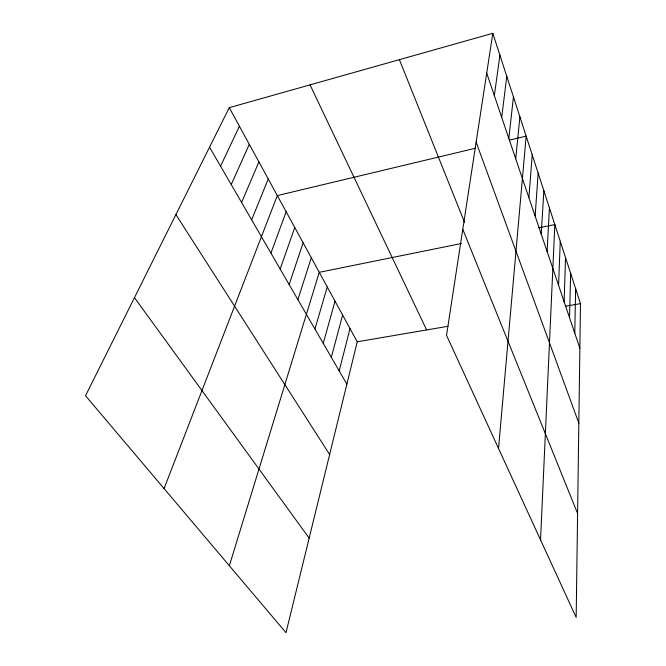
<?xml version="1.0" encoding="UTF-8"?>
<svg xmlns="http://www.w3.org/2000/svg" width="666" height="666" viewBox="0 0 666 666"><rect width="100%" height="100%" fill="white"/><g stroke="black" fill="none" stroke-linecap="round" stroke-linejoin="round"><path stroke-width="1" d="M492.815 33.3L580.477 303.654L576.165 617.424L446.528 335.298L492.815 33.3L229.262 107.659L85.523 395.729L285.997 632.7L357.242 341.8L229.262 107.659M574.775 333.191L575.632 288.703M569.53 317.715L570.645 273.335M564.135 301.773L565.526 257.542M558.574 285.356L560.256 241.3M540.542 539.91L554.836 224.584L538.702 227.855M547.127 251.54L549.425 207.9M541.225 234.116L543.864 190.726M535.148 216.15L538.136 173.06M528.879 197.636L532.234 154.87M498.526 448.459L526.157 136.13L509.523 140.101M515.725 158.799L519.896 116.816M508.832 138.428L513.444 96.911M501.706 117.383L506.784 76.374M494.338 95.613L499.908 55.178M339.194 370.904L350.025 328.596M331.318 357.317L342.624 315.06M323.235 343.365L335.04 301.182M314.935 329.029L327.256 286.938M229.354 565.75L319.264 272.319L461.405 243.515M297.893 299.625L311.305 257.767M289.152 284.54L303.147 242.832M280.17 269.039L294.763 227.497M270.929 253.097L286.164 211.755M164.077 488.586L277.322 195.588L475.599 148.21M251.656 219.838L268.24 178.971M241.591 202.472L258.908 161.888M231.227 184.59L249.309 144.322M220.554 166.167L239.427 126.257M357.242 341.8L448.126 326.273M565.509 306.21L580.477 303.654M134.457 297.652L309.157 538.12M175.907 214.594L329.637 454.512M209.549 147.178L346.869 384.14M310.04 84.865L426.631 329.945M462.77 229.32L577.597 513.461M399.409 59.649L464.602 222.536M476.132 142.166L578.837 423.143M486.713 73.102L579.87 348.243"/></g></svg>
